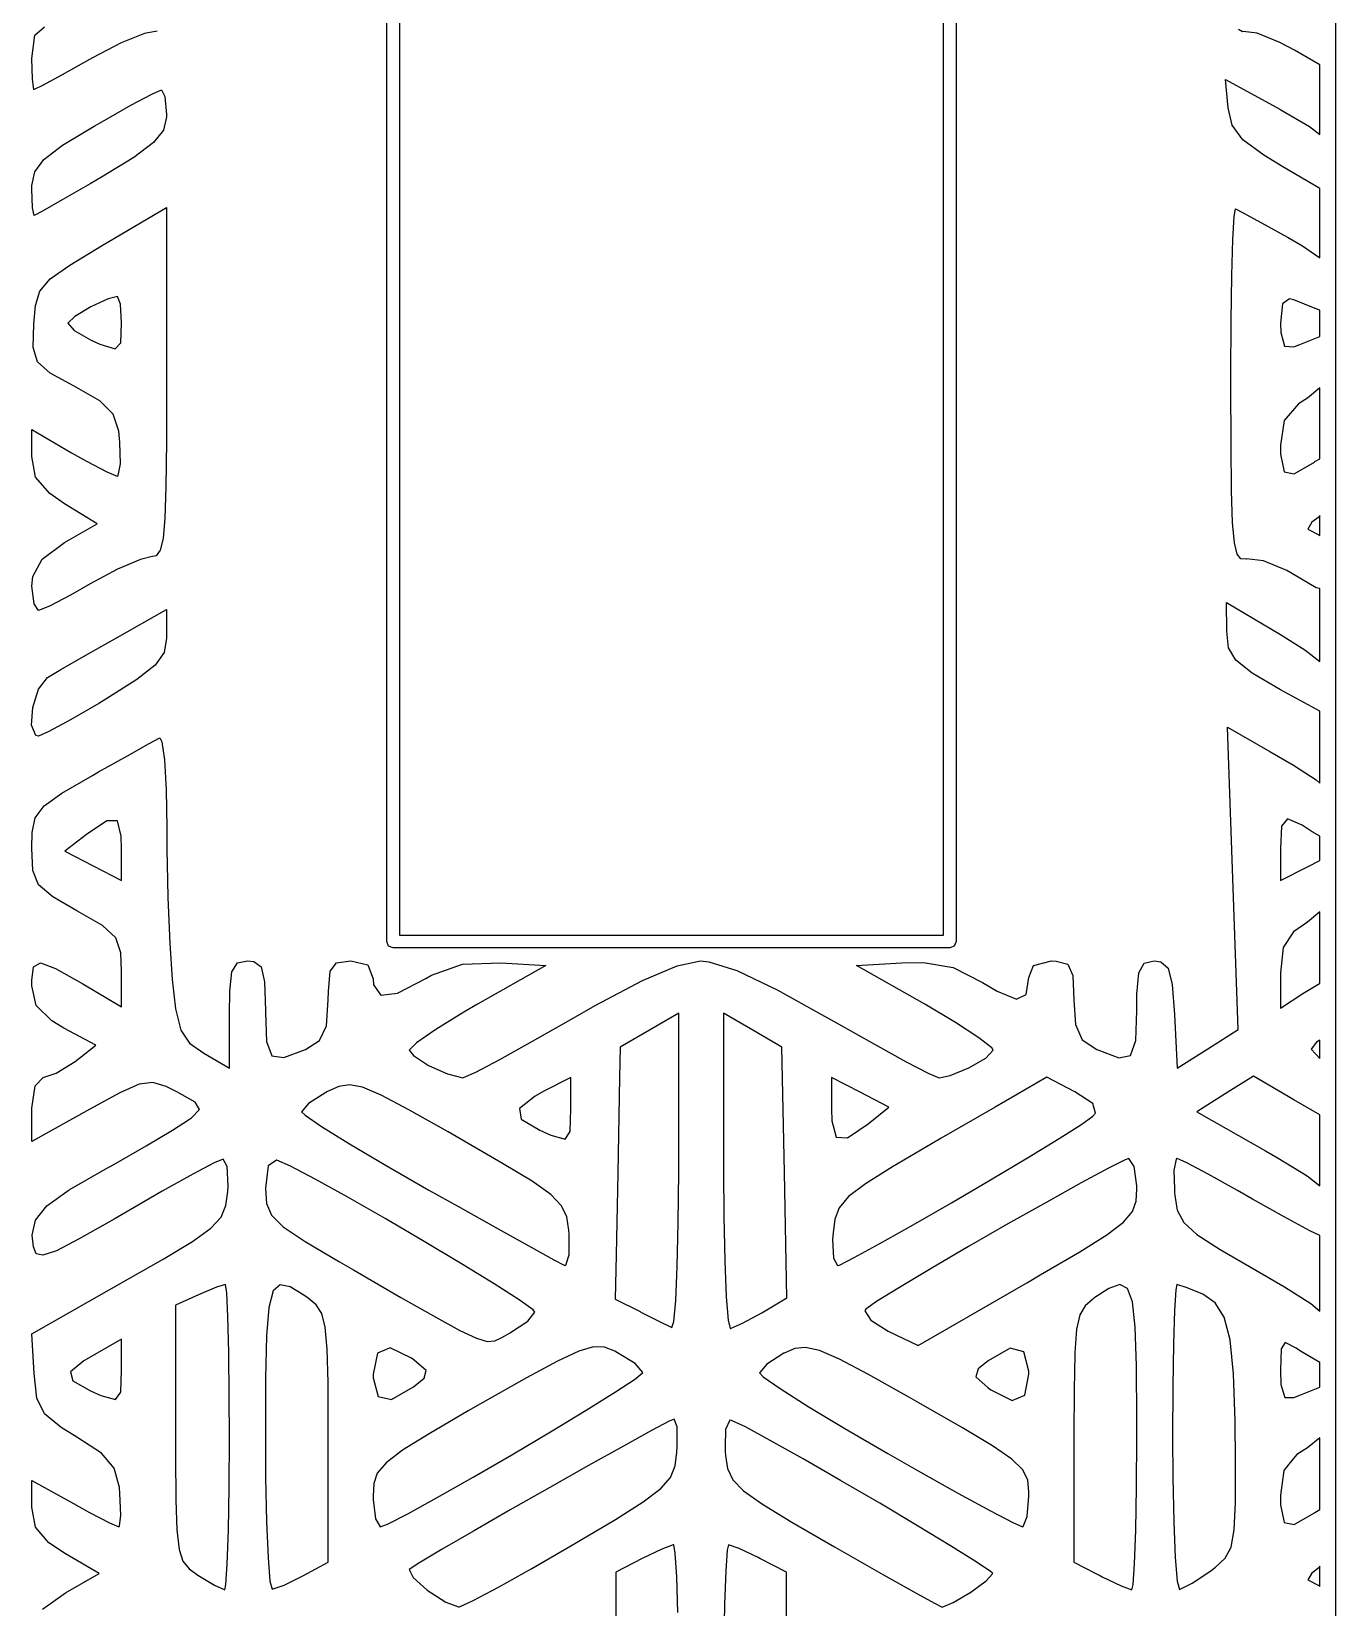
# Model space of a CAD drawing. Extents: x 19 to 403, y -177 to -75.
# Drawn here: x 209.96 to 222.37, y -153.54 to -138.53 of the extents above; entities that cross this region are included whole.
import ezdxf

# ---------------------------------------------------------------- set-up
doc = ezdxf.new("R2010")
doc.units = 0
doc.layers.add('BLACK', color=7, linetype='CONTINUOUS')

msp = doc.modelspace()

# ---------------------------------------------------------------- linework, layer by layer
at = {"layer": 'BLACK', "linetype": 'CONTINUOUS'}
for p, q in [((213.339, -147.2), (213.339, -111.519)), ((213.459, -111.579), (213.459, -147.139)), ((218.639, -147.139), (218.639, -111.579)), ((218.759, -111.519), (218.759, -147.2)), ((222.371, -136.276), (222.371, -166.283)), ((209.988, -138.569), (210.079, -138.49)), ((209.96, -138.789), (209.988, -138.569)), ((210.811, -138.641), (210.538, -138.783)), ((211.031, -138.551), (210.811, -138.641)), ((211.153, -138.531), (211.031, -138.551)), ((221.487, -138.535), (221.448, -138.515)), ((221.491, -138.534), (221.487, -138.535)), ((221.625, -138.549), (221.491, -138.534)), ((221.842, -138.637), (221.625, -138.549)), ((221.982, -138.712), (221.842, -138.637)), ((209.966, -138.987), (209.96, -138.789)), ((210.508, -138.8), (210.249, -138.945)), ((210.538, -138.783), (210.508, -138.8)), ((222.221, -138.852), (221.982, -138.712)), ((210.249, -138.945), (210.061, -139.048)), ((222.221, -139.515), (222.221, -138.852)), ((209.979, -139.085), (209.966, -138.987)), ((209.982, -139.087), (209.979, -139.085)), ((210.061, -139.048), (209.982, -139.087)), ((211.102, -139.129), (211.194, -139.089)), ((211.194, -139.089), (211.227, -139.153)), ((221.35, -139.261), (221.323, -138.99)), ((221.323, -138.99), (221.841, -139.274)), ((210.632, -139.389), (210.902, -139.236)), ((210.902, -139.236), (211.102, -139.129)), ((211.227, -139.153), (211.242, -139.324)), ((210.552, -139.434), (210.632, -139.389)), ((211.241, -139.346), (211.213, -139.472)), ((211.242, -139.324), (211.241, -139.346)), ((221.389, -139.426), (221.35, -139.261)), ((221.841, -139.274), (221.85, -139.279)), ((221.85, -139.279), (222.123, -139.438)), ((210.252, -139.617), (210.552, -139.434)), ((211.213, -139.472), (211.119, -139.591)), ((221.49, -139.564), (221.389, -139.426)), ((222.123, -139.438), (222.221, -139.515)), ((210.074, -139.752), (210.252, -139.617)), ((211.119, -139.591), (210.932, -139.732)), ((221.69, -139.712), (221.49, -139.564)), ((209.987, -139.869), (210.074, -139.752)), ((210.932, -139.732), (210.622, -139.921)), ((221.869, -139.822), (221.69, -139.712)), ((222.221, -140.028), (221.869, -139.822)), ((209.96, -140.033), (209.961, -140)), ((209.961, -140), (209.987, -139.869)), ((210.516, -139.983), (210.25, -140.136)), ((210.622, -139.921), (210.516, -139.983)), ((209.966, -140.211), (209.96, -140.033)), ((210.25, -140.136), (210.06, -140.244)), ((222.221, -140.69), (222.221, -140.028)), ((209.982, -140.284), (209.966, -140.211)), ((210.06, -140.244), (209.982, -140.284)), ((210.623, -140.575), (211.243, -140.209)), ((211.243, -140.209), (211.243, -141.872)), ((221.393, -140.515), (221.405, -140.295)), ((221.405, -140.295), (221.419, -140.221)), ((221.419, -140.221), (221.486, -140.257)), ((221.486, -140.257), (221.667, -140.356)), ((221.667, -140.356), (221.913, -140.492)), ((210.321, -140.757), (210.623, -140.575)), ((221.383, -140.856), (221.393, -140.515)), ((221.913, -140.492), (222.056, -140.574)), ((222.056, -140.574), (222.221, -140.69)), ((210.136, -140.888), (210.321, -140.757)), ((210.037, -141.005), (210.136, -140.888)), ((221.377, -141.292), (221.383, -140.856)), ((209.995, -141.143), (210.037, -141.005)), ((210.777, -141.056), (210.687, -141.079)), ((210.804, -141.13), (210.777, -141.056)), ((209.979, -141.319), (209.995, -141.143)), ((210.522, -141.154), (210.369, -141.246)), ((210.687, -141.079), (210.522, -141.154)), ((210.815, -141.309), (210.804, -141.13)), ((221.867, -141.126), (221.848, -141.312)), ((221.934, -141.078), (221.867, -141.126)), ((221.976, -141.089), (221.934, -141.078)), ((222.177, -141.171), (221.976, -141.089)), ((222.221, -141.188), (222.177, -141.171)), ((222.221, -141.436), (222.221, -141.188)), ((209.972, -141.541), (209.979, -141.319)), ((210.369, -141.246), (210.302, -141.312)), ((210.302, -141.312), (210.362, -141.379)), ((210.808, -141.499), (210.815, -141.312)), ((210.815, -141.312), (210.815, -141.309)), ((221.375, -141.798), (221.377, -141.292)), ((221.848, -141.312), (221.85, -141.4)), ((210.362, -141.379), (210.52, -141.469)), ((210.52, -141.469), (210.607, -141.509)), ((210.607, -141.509), (210.754, -141.556)), ((210.754, -141.556), (210.808, -141.499)), ((221.85, -141.4), (221.885, -141.531)), ((222.031, -141.513), (222.221, -141.436)), ((210.013, -141.678), (209.972, -141.541)), ((221.885, -141.531), (221.976, -141.535)), ((221.976, -141.535), (222.031, -141.513)), ((210.136, -141.786), (210.013, -141.678)), ((210.364, -141.911), (210.136, -141.786)), ((221.375, -141.896), (221.375, -141.798)), ((210.606, -142.051), (210.364, -141.911)), ((211.243, -141.872), (211.242, -142.438)), ((221.377, -142.476), (221.375, -141.896)), ((222.221, -141.927), (222.104, -142.026)), ((222.221, -142.602), (222.221, -141.927)), ((210.734, -142.176), (210.606, -142.051)), ((222.02, -142.08), (221.883, -142.237)), ((222.104, -142.026), (222.02, -142.08)), ((210.787, -142.339), (210.734, -142.176)), ((221.883, -142.237), (221.848, -142.472)), ((209.96, -142.58), (209.96, -142.322)), ((209.96, -142.322), (210.339, -142.544)), ((210.799, -142.445), (210.787, -142.339)), ((210.339, -142.544), (210.479, -142.624)), ((210.804, -142.651), (210.799, -142.445)), ((211.242, -142.438), (211.237, -142.865)), ((221.382, -142.906), (221.377, -142.476)), ((221.848, -142.472), (221.849, -142.557)), ((221.849, -142.557), (221.882, -142.725)), ((209.996, -142.777), (209.96, -142.58)), ((210.479, -142.624), (210.673, -142.726)), ((210.781, -142.761), (210.804, -142.651)), ((221.979, -142.745), (222.171, -142.633)), ((222.171, -142.633), (222.176, -142.629)), ((222.176, -142.629), (222.221, -142.602)), ((210.13, -142.933), (209.996, -142.777)), ((210.673, -142.726), (210.772, -142.766)), ((210.772, -142.766), (210.781, -142.761)), ((221.882, -142.725), (221.979, -142.745)), ((210.271, -143.03), (210.13, -142.933)), ((211.237, -142.865), (211.227, -143.166)), ((221.392, -143.208), (221.382, -142.906)), ((210.583, -143.222), (210.271, -143.03)), ((222.211, -143.157), (222.146, -143.206)), ((222.221, -143.142), (222.211, -143.157)), ((222.221, -143.333), (222.221, -143.142)), ((210.272, -143.4), (210.583, -143.222)), ((211.227, -143.166), (211.21, -143.361)), ((221.409, -143.403), (221.392, -143.208)), ((222.146, -143.206), (222.108, -143.271)), ((222.108, -143.271), (222.211, -143.325)), ((210.057, -143.557), (210.272, -143.4)), ((211.21, -143.361), (211.183, -143.473)), ((221.434, -143.511), (221.409, -143.403)), ((222.211, -143.325), (222.221, -143.333)), ((209.969, -143.723), (210.057, -143.557)), ((210.994, -143.56), (210.775, -143.653)), ((211.093, -143.537), (210.994, -143.56)), ((211.145, -143.525), (211.093, -143.537)), ((211.183, -143.473), (211.145, -143.525)), ((221.471, -143.556), (221.434, -143.511)), ((221.52, -143.557), (221.471, -143.556)), ((221.524, -143.556), (221.52, -143.557)), ((221.687, -143.574), (221.524, -143.556)), ((221.907, -143.666), (221.687, -143.574)), ((209.961, -143.814), (209.969, -143.723)), ((210.775, -143.653), (210.516, -143.792)), ((221.961, -143.698), (221.907, -143.666)), ((222.188, -143.83), (221.961, -143.698)), ((209.981, -143.984), (209.961, -143.814)), ((210.327, -143.901), (210.127, -144.006)), ((210.516, -143.792), (210.327, -143.901)), ((222.221, -143.838), (222.188, -143.83)), ((222.221, -144.531), (222.221, -143.838)), ((210.024, -144.047), (209.981, -143.984)), ((210.127, -144.006), (210.024, -144.047)), ((210.751, -144.315), (211.243, -144.036)), ((211.243, -144.036), (211.243, -144.289)), ((221.336, -144.245), (221.335, -143.971)), ((221.335, -143.971), (221.848, -144.276)), ((210.473, -144.473), (210.751, -144.315)), ((211.243, -144.31), (211.219, -144.446)), ((211.243, -144.289), (211.243, -144.31)), ((221.352, -144.401), (221.336, -144.245)), ((221.848, -144.276), (222.079, -144.42)), ((210.237, -144.609), (210.473, -144.473)), ((211.219, -144.446), (211.135, -144.567)), ((221.421, -144.521), (221.352, -144.401)), ((222.079, -144.42), (222.221, -144.531)), ((210.11, -144.684), (210.237, -144.609)), ((211.135, -144.567), (210.961, -144.704)), ((221.577, -144.643), (221.421, -144.521)), ((221.849, -144.801), (221.577, -144.643)), ((209.968, -144.971), (210.022, -144.797)), ((210.022, -144.797), (210.11, -144.684)), ((210.961, -144.704), (210.666, -144.891)), ((222.221, -145.005), (221.849, -144.801)), ((210.598, -144.931), (210.328, -145.089)), ((210.666, -144.891), (210.598, -144.931)), ((209.957, -145.14), (209.968, -144.971)), ((210.328, -145.089), (210.123, -145.2)), ((222.221, -145.691), (222.221, -145.005)), ((209.999, -145.237), (209.957, -145.14)), ((210.024, -145.243), (209.999, -145.237)), ((210.123, -145.2), (210.024, -145.243)), ((211.078, -145.314), (211.179, -145.26)), ((211.179, -145.26), (211.199, -145.297)), ((221.394, -146.597), (221.342, -145.158)), ((221.342, -145.158), (221.745, -145.388)), ((210.871, -145.429), (211.078, -145.314)), ((211.199, -145.297), (211.222, -145.47)), ((221.745, -145.388), (221.972, -145.52)), ((210.596, -145.584), (210.871, -145.429)), ((211.222, -145.47), (211.238, -145.754)), ((221.972, -145.52), (222.187, -145.659)), ((210.247, -145.786), (210.537, -145.617)), ((210.537, -145.617), (210.596, -145.584)), ((222.187, -145.659), (222.221, -145.691)), ((210.076, -145.908), (210.247, -145.786)), ((211.238, -145.754), (211.244, -146.116)), ((209.991, -146.02), (210.076, -145.908)), ((209.96, -146.309), (209.963, -146.16)), ((209.963, -146.16), (209.991, -146.02)), ((210.674, -146.048), (210.48, -146.179)), ((210.776, -146.049), (210.674, -146.048)), ((210.812, -146.194), (210.776, -146.049)), ((211.244, -146.116), (211.245, -146.318)), ((221.858, -146.099), (221.848, -146.317)), ((221.914, -146.031), (221.858, -146.099)), ((222.053, -146.092), (221.914, -146.031)), ((222.15, -146.154), (222.053, -146.092)), ((222.221, -146.195), (222.15, -146.154)), ((209.97, -146.521), (209.96, -146.309)), ((210.48, -146.179), (210.273, -146.338)), ((210.815, -146.317), (210.812, -146.194)), ((222.221, -146.426), (222.221, -146.195)), ((210.273, -146.338), (210.544, -146.479)), ((210.815, -146.619), (210.815, -146.317)), ((211.245, -146.318), (211.252, -146.619)), ((221.848, -146.317), (221.848, -146.619)), ((222.104, -146.486), (222.221, -146.426)), ((210.024, -146.659), (209.97, -146.521)), ((210.544, -146.479), (210.815, -146.619)), ((221.446, -148.035), (221.394, -146.597)), ((221.848, -146.619), (222.104, -146.486)), ((210.159, -146.774), (210.024, -146.659)), ((211.252, -146.619), (211.255, -146.781)), ((210.388, -146.906), (210.159, -146.774)), ((210.632, -147.047), (210.388, -146.906)), ((211.255, -146.781), (211.274, -147.219)), ((210.759, -147.164), (210.632, -147.047)), ((222.104, -147.013), (221.971, -147.105)), ((222.221, -146.915), (222.104, -147.013)), ((222.221, -147.596), (222.221, -146.915)), ((210.808, -147.305), (210.759, -147.164)), ((213.356, -147.242), (213.339, -147.2)), ((213.459, -147.139), (218.639, -147.139)), ((218.759, -147.2), (218.741, -147.242)), ((221.971, -147.105), (221.872, -147.257)), ((210.815, -147.479), (210.808, -147.305)), ((211.274, -147.219), (211.297, -147.56)), ((213.399, -147.26), (213.356, -147.242)), ((218.699, -147.26), (213.399, -147.26)), ((218.741, -147.242), (218.699, -147.26)), ((221.872, -147.257), (221.848, -147.498)), ((209.961, -147.57), (209.977, -147.439)), ((209.977, -147.439), (210.041, -147.401)), ((210.041, -147.401), (210.186, -147.456)), ((210.186, -147.456), (210.444, -147.602)), ((210.815, -147.819), (210.815, -147.479)), ((211.845, -147.672), (211.865, -147.486)), ((211.865, -147.486), (211.917, -147.403)), ((211.917, -147.403), (212.013, -147.384)), ((212.013, -147.384), (212.073, -147.389)), ((212.073, -147.389), (212.144, -147.441)), ((212.144, -147.441), (212.176, -147.583)), ((212.783, -147.675), (212.8, -147.482)), ((212.8, -147.482), (212.862, -147.401)), ((212.862, -147.401), (212.996, -147.384)), ((212.996, -147.384), (213.16, -147.421)), ((213.16, -147.421), (213.21, -147.555)), ((213.765, -147.519), (214.059, -147.415)), ((214.059, -147.415), (214.425, -147.401)), ((214.853, -147.427), (214.203, -147.796)), ((214.425, -147.401), (214.853, -147.427)), ((215.773, -147.569), (216.104, -147.43)), ((216.104, -147.43), (216.325, -147.384)), ((216.325, -147.384), (216.404, -147.392)), ((216.404, -147.392), (216.672, -147.476)), ((216.672, -147.476), (217.056, -147.658)), ((217.81, -147.427), (218.242, -147.401)), ((218.46, -147.796), (217.81, -147.427)), ((218.242, -147.401), (218.45, -147.397)), ((218.45, -147.397), (218.732, -147.447)), ((218.732, -147.447), (219.011, -147.589)), ((219.453, -147.541), (219.496, -147.427)), ((219.496, -147.427), (219.667, -147.384)), ((219.667, -147.384), (219.713, -147.385)), ((219.713, -147.385), (219.824, -147.415)), ((219.824, -147.415), (219.871, -147.523)), ((220.481, -147.699), (220.499, -147.497)), ((220.499, -147.497), (220.55, -147.406)), ((220.55, -147.406), (220.646, -147.384)), ((220.646, -147.384), (220.709, -147.392)), ((220.709, -147.392), (220.779, -147.452)), ((220.779, -147.452), (220.817, -147.607)), ((221.848, -147.498), (221.848, -147.832)), ((209.96, -147.621), (209.961, -147.57)), ((210.001, -147.808), (209.96, -147.621)), ((210.444, -147.602), (210.815, -147.819)), ((211.297, -147.56), (211.329, -147.841)), ((212.176, -147.583), (212.184, -147.855)), ((213.21, -147.555), (213.214, -147.611)), ((213.214, -147.611), (213.281, -147.711)), ((213.442, -147.691), (213.711, -147.551)), ((213.711, -147.551), (213.765, -147.519)), ((215.322, -147.808), (215.773, -147.569)), ((217.056, -147.658), (217.565, -147.94)), ((219.011, -147.589), (219.15, -147.672)), ((219.427, -147.703), (219.453, -147.541)), ((219.871, -147.523), (219.881, -147.755)), ((220.817, -147.607), (220.839, -147.894)), ((222.059, -147.693), (222.218, -147.597)), ((222.218, -147.597), (222.221, -147.596)), ((210.149, -147.954), (210.001, -147.808)), ((211.842, -147.893), (211.845, -147.672)), ((212.766, -148.003), (212.782, -147.755)), ((212.782, -147.755), (212.783, -147.675)), ((213.281, -147.711), (213.442, -147.691)), ((214.203, -147.796), (214.074, -147.871)), ((215.091, -147.94), (215.322, -147.808)), ((218.752, -147.969), (218.46, -147.796)), ((219.15, -147.672), (219.334, -147.746)), ((219.334, -147.746), (219.427, -147.703)), ((219.881, -147.755), (219.895, -147.99)), ((220.479, -147.855), (220.481, -147.699)), ((221.848, -147.832), (222.059, -147.693)), ((210.265, -148.023), (210.149, -147.954)), ((211.329, -147.841), (211.378, -148.042)), ((211.842, -148.403), (211.842, -147.893)), ((212.184, -147.855), (212.184, -147.87)), ((212.184, -147.87), (212.195, -148.151)), ((214.074, -147.871), (213.807, -148.035)), ((214.728, -148.149), (215.091, -147.94)), ((216.118, -147.882), (215.84, -148.044)), ((216.118, -149.393), (216.118, -147.882)), ((216.823, -148.044), (216.545, -147.882)), ((216.545, -147.882), (216.545, -149.386)), ((217.565, -147.94), (217.622, -147.973)), ((220.469, -148.142), (220.479, -147.855)), ((220.839, -147.894), (220.864, -148.404)), ((210.57, -148.187), (210.265, -148.023)), ((211.378, -148.042), (211.46, -148.166)), ((212.699, -148.141), (212.766, -148.003)), ((213.807, -148.035), (213.621, -148.163)), ((215.84, -148.044), (215.562, -148.206)), ((217.101, -148.206), (216.823, -148.044)), ((217.622, -147.973), (217.981, -148.177)), ((218.976, -148.115), (218.752, -147.969)), ((219.895, -147.99), (219.958, -148.134)), ((221.155, -148.22), (221.446, -148.035)), ((210.372, -148.34), (210.57, -148.187)), ((211.46, -148.166), (211.596, -148.261)), ((211.596, -148.261), (211.842, -148.403)), ((212.195, -148.151), (212.245, -148.287)), ((212.36, -148.304), (212.565, -148.226)), ((212.565, -148.226), (212.699, -148.141)), ((213.621, -148.163), (213.552, -148.232)), ((213.552, -148.232), (213.592, -148.285)), ((214.417, -148.322), (214.728, -148.149)), ((215.562, -148.206), (215.556, -148.492)), ((217.124, -149.399), (217.101, -148.206)), ((217.981, -148.177), (218.283, -148.344)), ((219.098, -148.211), (218.976, -148.115)), ((219.042, -148.308), (219.111, -148.232)), ((219.111, -148.232), (219.098, -148.211)), ((219.958, -148.134), (220.099, -148.226)), ((220.099, -148.226), (220.109, -148.231)), ((220.109, -148.231), (220.309, -148.305)), ((220.421, -148.284), (220.469, -148.142)), ((220.864, -148.404), (221.155, -148.22)), ((222.189, -148.157), (222.138, -148.225)), ((222.138, -148.225), (222.221, -148.314)), ((222.221, -148.138), (222.189, -148.157)), ((222.221, -148.314), (222.221, -148.138)), ((210.193, -148.452), (210.372, -148.34)), ((212.245, -148.287), (212.36, -148.304)), ((213.592, -148.285), (213.736, -148.378)), ((213.736, -148.378), (213.917, -148.46)), ((214.187, -148.443), (214.417, -148.322)), ((218.283, -148.344), (218.499, -148.455)), ((218.702, -148.475), (218.882, -148.401)), ((218.882, -148.401), (219.042, -148.308)), ((220.309, -148.305), (220.421, -148.284)), ((209.991, -148.574), (210.067, -148.494)), ((210.067, -148.494), (210.193, -148.452)), ((210.981, -148.557), (210.797, -148.639)), ((211.112, -148.54), (210.981, -148.557)), ((211.238, -148.58), (211.112, -148.54)), ((212.983, -148.562), (212.882, -148.579)), ((213.108, -148.586), (212.983, -148.562)), ((213.917, -148.46), (214.064, -148.496)), ((214.064, -148.496), (214.07, -148.495)), ((214.07, -148.495), (214.187, -148.443)), ((215.091, -148.492), (214.835, -148.624)), ((215.091, -148.793), (215.091, -148.492)), ((215.556, -148.492), (215.538, -149.405)), ((217.572, -148.492), (217.572, -148.793)), ((217.845, -148.633), (217.572, -148.492)), ((218.499, -148.455), (218.598, -148.496)), ((218.598, -148.496), (218.702, -148.475)), ((219.622, -148.49), (219.131, -148.775)), ((219.889, -148.629), (219.622, -148.49)), ((221.591, -148.48), (221.322, -148.65)), ((221.976, -148.705), (221.591, -148.48)), ((209.96, -148.784), (209.991, -148.574)), ((210.797, -148.639), (210.511, -148.795)), ((211.34, -148.63), (211.238, -148.58)), ((211.516, -148.729), (211.34, -148.63)), ((212.759, -148.637), (212.594, -148.741)), ((212.776, -148.628), (212.759, -148.637)), ((212.882, -148.579), (212.776, -148.628)), ((213.287, -148.662), (213.108, -148.586)), ((213.549, -148.8), (213.287, -148.662)), ((214.751, -148.67), (214.604, -148.788)), ((214.835, -148.624), (214.751, -148.67)), ((218.119, -148.775), (217.845, -148.633)), ((220.061, -148.741), (219.889, -148.629)), ((221.322, -148.65), (221.052, -148.82)), ((222.221, -148.849), (221.976, -148.705)), ((209.96, -148.8), (209.96, -148.784)), ((210.511, -148.795), (209.96, -149.103)), ((209.96, -149.103), (209.96, -148.8)), ((211.48, -148.876), (211.557, -148.797)), ((211.557, -148.797), (211.516, -148.729)), ((212.594, -148.741), (212.528, -148.819)), ((212.528, -148.819), (212.561, -148.852)), ((212.561, -148.852), (212.719, -148.96)), ((213.922, -149.012), (213.549, -148.8)), ((214.604, -148.788), (214.62, -148.889)), ((215.085, -149.007), (215.091, -148.793)), ((217.572, -148.793), (217.575, -148.905)), ((217.921, -148.935), (218.119, -148.775)), ((219.131, -148.775), (218.618, -149.072)), ((219.957, -148.938), (220.061, -148.863)), ((220.085, -148.832), (220.061, -148.741)), ((220.061, -148.863), (220.085, -148.832)), ((221.052, -148.82), (221.072, -148.832)), ((221.072, -148.832), (221.706, -149.193)), ((222.221, -149.526), (222.221, -148.849)), ((211.047, -149.145), (211.3, -148.994)), ((211.3, -148.994), (211.452, -148.896)), ((211.452, -148.896), (211.48, -148.876)), ((212.719, -148.96), (212.985, -149.125)), ((214.037, -149.078), (213.922, -149.012)), ((214.62, -148.889), (214.796, -148.995)), ((214.796, -148.995), (214.9, -149.042)), ((215.036, -149.08), (215.085, -149.007)), ((217.575, -148.905), (217.617, -149.061)), ((217.725, -149.068), (217.921, -148.935)), ((219.739, -149.075), (219.957, -148.938)), ((210.74, -149.321), (211.047, -149.145)), ((212.985, -149.125), (213.334, -149.332)), ((214.442, -149.312), (214.037, -149.078)), ((214.9, -149.042), (215.036, -149.08)), ((217.617, -149.061), (217.725, -149.068)), ((218.531, -149.122), (218.154, -149.343)), ((218.618, -149.072), (218.531, -149.122)), ((219.438, -149.258), (219.739, -149.075)), ((211.697, -149.307), (211.492, -149.415)), ((211.783, -149.27), (211.697, -149.307)), ((211.821, -149.342), (211.783, -149.27)), ((212.29, -149.281), (212.211, -149.335)), ((212.291, -149.281), (212.29, -149.281)), ((212.421, -149.338), (212.291, -149.281)), ((214.722, -149.482), (214.442, -149.312)), ((219.086, -149.468), (219.438, -149.258)), ((220.37, -149.277), (220.211, -149.356)), ((220.403, -149.266), (220.37, -149.277)), ((220.454, -149.341), (220.403, -149.266)), ((220.854, -149.271), (220.833, -149.379)), ((220.863, -149.266), (220.854, -149.271)), ((220.955, -149.306), (220.863, -149.266)), ((221.159, -149.413), (220.955, -149.306)), ((221.706, -149.193), (221.824, -149.261)), ((221.824, -149.261), (222.101, -149.431)), ((210.316, -149.564), (210.659, -149.366)), ((210.659, -149.366), (210.74, -149.321)), ((211.492, -149.415), (211.201, -149.576)), ((211.829, -149.525), (211.821, -149.342)), ((212.211, -149.335), (212.184, -149.547)), ((212.657, -149.461), (212.421, -149.338)), ((212.968, -149.633), (212.657, -149.461)), ((213.334, -149.332), (213.741, -149.565)), ((215.538, -149.405), (215.523, -150.183)), ((216.114, -149.878), (216.118, -149.393)), ((216.545, -149.386), (216.548, -149.814)), ((217.147, -150.591), (217.124, -149.399)), ((218.154, -149.343), (217.896, -149.505)), ((220.211, -149.356), (219.951, -149.496)), ((220.479, -149.524), (220.454, -149.341)), ((220.833, -149.379), (220.837, -149.554)), ((221.438, -149.568), (221.159, -149.413)), ((222.101, -149.431), (222.221, -149.526)), ((210.103, -149.717), (210.316, -149.564)), ((211.201, -149.576), (210.858, -149.775)), ((211.807, -149.713), (211.825, -149.579)), ((211.825, -149.579), (211.829, -149.525)), ((212.184, -149.547), (212.184, -149.552)), ((212.184, -149.552), (212.193, -149.693)), ((213.741, -149.565), (214.016, -149.72)), ((214.901, -149.609), (214.722, -149.482)), ((215.004, -149.715), (214.901, -149.609)), ((217.896, -149.505), (217.735, -149.628)), ((218.714, -149.687), (219.086, -149.468)), ((219.951, -149.496), (219.622, -149.679)), ((220.473, -149.672), (220.479, -149.554)), ((220.479, -149.554), (220.479, -149.524)), ((220.837, -149.554), (220.838, -149.584)), ((220.838, -149.584), (220.841, -149.616)), ((221.582, -149.651), (221.438, -149.568)), ((209.994, -149.852), (210.103, -149.717)), ((211.762, -149.823), (211.807, -149.713)), ((212.193, -149.693), (212.241, -149.805)), ((213.324, -149.836), (212.968, -149.633)), ((214.016, -149.72), (214.399, -149.935)), ((215.053, -149.82), (215.004, -149.715)), ((217.645, -149.733), (217.605, -149.841)), ((217.735, -149.628), (217.645, -149.733)), ((218.352, -149.895), (218.714, -149.687)), ((219.622, -149.679), (219.253, -149.888)), ((220.438, -149.771), (220.473, -149.672)), ((220.841, -149.616), (220.865, -149.758)), ((220.865, -149.758), (220.926, -149.873)), ((221.884, -149.821), (221.582, -149.651)), ((209.964, -149.995), (209.994, -149.852)), ((210.744, -149.841), (210.412, -150.031)), ((210.858, -149.775), (210.744, -149.841)), ((211.664, -149.929), (211.762, -149.823)), ((212.241, -149.805), (212.354, -149.917)), ((213.695, -150.054), (213.324, -149.836)), ((215.072, -149.946), (215.053, -149.82)), ((216.105, -150.294), (216.114, -149.878)), ((216.548, -149.814), (216.557, -150.243)), ((217.605, -149.841), (217.588, -149.972)), ((218.034, -150.075), (218.352, -149.895)), ((219.253, -149.888), (218.876, -150.104)), ((220.193, -149.992), (220.352, -149.872)), ((220.352, -149.872), (220.438, -149.771)), ((220.926, -149.873), (221.052, -149.988)), ((222.128, -149.953), (221.884, -149.821)), ((209.975, -150.107), (209.964, -149.995)), ((210.412, -150.031), (210.194, -150.143)), ((211.21, -150.223), (211.489, -150.056)), ((211.489, -150.056), (211.664, -149.929)), ((212.354, -149.917), (212.561, -150.055)), ((212.561, -150.055), (212.889, -150.249)), ((214.051, -150.267), (213.695, -150.054)), ((214.399, -149.935), (214.713, -150.109)), ((215.076, -149.984), (215.072, -149.946)), ((215.076, -150.183), (215.076, -149.984)), ((217.588, -149.972), (217.584, -150.032)), ((217.584, -150.032), (217.592, -150.215)), ((219.936, -150.153), (220.193, -149.992)), ((221.052, -149.988), (221.272, -150.131)), ((222.221, -149.999), (222.128, -149.953)), ((222.221, -150.718), (222.221, -149.999)), ((210, -150.171), (209.975, -150.107)), ((210.065, -150.186), (210, -150.171)), ((210.194, -150.143), (210.065, -150.186)), ((214.713, -150.109), (214.931, -150.229)), ((215.043, -150.279), (215.076, -150.183)), ((215.523, -150.183), (215.515, -150.605)), ((217.592, -150.215), (217.631, -150.284)), ((217.648, -150.279), (217.788, -150.209)), ((217.788, -150.209), (218.034, -150.075)), ((218.876, -150.104), (218.522, -150.312)), ((219.559, -150.374), (219.936, -150.153)), ((221.272, -150.131), (221.613, -150.328)), ((210.88, -150.412), (211.21, -150.223)), ((212.889, -150.249), (213.023, -150.326)), ((213.023, -150.326), (213.474, -150.588)), ((214.363, -150.458), (214.051, -150.267)), ((214.931, -150.229), (215.028, -150.28)), ((215.028, -150.28), (215.043, -150.279)), ((216.09, -150.616), (216.105, -150.294)), ((216.557, -150.243), (216.571, -150.582)), ((217.631, -150.284), (217.648, -150.279)), ((218.522, -150.312), (218.22, -150.492)), ((221.613, -150.328), (221.887, -150.487)), ((209.96, -150.933), (210.88, -150.412)), ((211.718, -150.49), (211.546, -150.562)), ((211.803, -150.463), (211.718, -150.49)), ((211.816, -150.544), (211.803, -150.463)), ((212.323, -150.468), (212.258, -150.526)), ((212.419, -150.488), (212.323, -150.468)), ((212.551, -150.567), (212.419, -150.488)), ((214.6, -150.611), (214.363, -150.458)), ((218.22, -150.492), (218.06, -150.591)), ((218.398, -151.045), (219.438, -150.444)), ((219.438, -150.444), (219.559, -150.374)), ((220.213, -150.504), (220.071, -150.596)), ((220.318, -150.466), (220.213, -150.504)), ((220.391, -150.502), (220.318, -150.466)), ((220.438, -150.631), (220.391, -150.502)), ((220.85, -150.514), (220.839, -150.711)), ((220.86, -150.463), (220.85, -150.514)), ((220.958, -150.495), (220.86, -150.463)), ((221.107, -150.558), (220.958, -150.495)), ((221.887, -150.487), (222.135, -150.645)), ((211.546, -150.562), (211.329, -150.662)), ((211.329, -150.662), (211.329, -151.878)), ((211.827, -150.768), (211.816, -150.544)), ((212.258, -150.526), (212.217, -150.682)), ((212.592, -150.596), (212.551, -150.567)), ((212.668, -150.658), (212.592, -150.596)), ((212.72, -150.74), (212.668, -150.658)), ((213.474, -150.588), (213.805, -150.777)), ((214.732, -150.706), (214.6, -150.611)), ((215.515, -150.605), (215.752, -150.723)), ((216.072, -150.818), (216.09, -150.616)), ((216.571, -150.582), (216.589, -150.804)), ((216.91, -150.733), (217.147, -150.591)), ((218.002, -150.627), (217.899, -150.7)), ((218.06, -150.591), (218.002, -150.627)), ((220.06, -150.604), (219.987, -150.667)), ((220.071, -150.596), (220.06, -150.604)), ((220.464, -150.87), (220.438, -150.631)), ((221.225, -150.639), (221.107, -150.558)), ((221.31, -150.776), (221.225, -150.639)), ((222.135, -150.645), (222.221, -150.718)), ((211.835, -151.108), (211.827, -150.768)), ((212.217, -150.682), (212.195, -150.954)), ((212.754, -150.87), (212.72, -150.74)), ((213.805, -150.777), (214.036, -150.903)), ((214.518, -150.922), (214.682, -150.814)), ((214.682, -150.814), (214.749, -150.727)), ((214.749, -150.727), (214.732, -150.706)), ((215.752, -150.723), (215.758, -150.727)), ((215.758, -150.727), (215.937, -150.816)), ((216.589, -150.804), (216.609, -150.883)), ((216.727, -150.834), (216.91, -150.733)), ((217.899, -150.7), (217.89, -150.716)), ((217.89, -150.716), (217.946, -150.805)), ((217.946, -150.805), (218.112, -150.909)), ((219.938, -150.753), (219.906, -150.891)), ((219.987, -150.667), (219.938, -150.753)), ((220.839, -150.711), (220.83, -151.028)), ((221.367, -150.992), (221.31, -150.776)), ((209.982, -151.313), (209.96, -150.933)), ((212.195, -150.954), (212.186, -151.359)), ((212.772, -151.079), (212.754, -150.87)), ((214.036, -150.903), (214.193, -150.976)), ((214.434, -150.97), (214.514, -150.925)), ((214.514, -150.925), (214.518, -150.922)), ((215.937, -150.816), (216.054, -150.874)), ((216.054, -150.874), (216.072, -150.818)), ((216.609, -150.883), (216.612, -150.883)), ((216.612, -150.883), (216.727, -150.834)), ((218.112, -150.909), (218.398, -151.045)), ((219.906, -150.891), (219.889, -151.112)), ((220.476, -151.238), (220.464, -150.87)), ((210.815, -150.984), (210.559, -151.13)), ((210.815, -151.279), (210.815, -150.984)), ((211.84, -151.535), (211.835, -151.108)), ((212.78, -151.397), (212.772, -151.079)), ((213.372, -151.068), (213.25, -151.118)), ((213.576, -151.167), (213.372, -151.068)), ((214.193, -150.976), (214.296, -151.006)), ((214.296, -151.006), (214.369, -151)), ((214.369, -151), (214.434, -150.97)), ((215.167, -151.098), (214.963, -151.193)), ((215.307, -151.058), (215.167, -151.098)), ((215.412, -151.062), (215.307, -151.058)), ((215.511, -151.1), (215.412, -151.062)), ((215.537, -151.114), (215.511, -151.1)), ((215.703, -151.218), (215.537, -151.114)), ((217.223, -151.074), (217.123, -151.117)), ((217.326, -151.063), (217.223, -151.074)), ((217.458, -151.093), (217.326, -151.063)), ((217.649, -151.176), (217.458, -151.093)), ((219.273, -151.072), (219.063, -151.19)), ((219.403, -151.105), (219.273, -151.072)), ((219.453, -151.289), (219.403, -151.105)), ((219.889, -151.112), (219.885, -151.318)), ((220.83, -151.028), (220.824, -151.44)), ((221.4, -151.314), (221.367, -150.992)), ((221.854, -151.078), (221.848, -151.28)), ((221.893, -151.018), (221.854, -151.078)), ((221.997, -151.071), (221.893, -151.018)), ((222.038, -151.1), (221.997, -151.071)), ((222.221, -151.207), (222.038, -151.1)), ((210.455, -151.191), (210.327, -151.297)), ((210.559, -151.13), (210.455, -151.191)), ((213.25, -151.118), (213.21, -151.318)), ((213.6, -151.185), (213.576, -151.167)), ((213.714, -151.283), (213.6, -151.185)), ((214.963, -151.193), (214.798, -151.283)), ((215.776, -151.301), (215.703, -151.218)), ((216.956, -151.223), (216.891, -151.303)), ((217.12, -151.119), (216.956, -151.223)), ((217.123, -151.117), (217.12, -151.119)), ((217.926, -151.322), (217.649, -151.176)), ((219.063, -151.19), (218.969, -151.267)), ((220.479, -151.754), (220.476, -151.238)), ((222.221, -151.442), (222.221, -151.207)), ((210.007, -151.546), (209.982, -151.313)), ((210.327, -151.297), (210.35, -151.381)), ((210.35, -151.381), (210.52, -151.476)), ((210.808, -151.491), (210.815, -151.279)), ((212.186, -151.359), (212.184, -151.917)), ((212.782, -151.852), (212.78, -151.397)), ((213.21, -151.318), (213.211, -151.353)), ((213.211, -151.353), (213.258, -151.531)), ((213.595, -151.439), (213.694, -151.358)), ((213.694, -151.358), (213.714, -151.283)), ((214.669, -151.353), (214.254, -151.589)), ((214.798, -151.283), (214.669, -151.353)), ((215.517, -151.488), (215.706, -151.362)), ((215.706, -151.362), (215.776, -151.303)), ((215.776, -151.303), (215.776, -151.301)), ((216.891, -151.303), (216.887, -151.306)), ((216.887, -151.306), (216.922, -151.343)), ((216.922, -151.343), (217.083, -151.455)), ((218.317, -151.542), (217.926, -151.322)), ((218.969, -151.267), (218.948, -151.344)), ((218.948, -151.344), (219.063, -151.447)), ((219.413, -151.519), (219.453, -151.318)), ((219.453, -151.318), (219.453, -151.289)), ((219.885, -151.318), (219.882, -151.445)), ((221.416, -151.766), (221.4, -151.314)), ((221.848, -151.28), (221.852, -151.417)), ((210.08, -151.697), (210.007, -151.546)), ((210.52, -151.476), (210.618, -151.52)), ((210.618, -151.52), (210.758, -151.561)), ((210.758, -151.561), (210.808, -151.491)), ((211.842, -151.917), (211.84, -151.535)), ((213.258, -151.531), (213.385, -151.559)), ((213.385, -151.559), (213.595, -151.439)), ((215.238, -151.662), (215.517, -151.488)), ((217.083, -151.455), (217.35, -151.625)), ((218.405, -151.592), (218.317, -151.542)), ((219.063, -151.447), (219.09, -151.467)), ((219.09, -151.467), (219.292, -151.568)), ((219.292, -151.568), (219.413, -151.519)), ((219.882, -151.445), (219.881, -151.92)), ((220.824, -151.44), (220.821, -151.917)), ((221.852, -151.417), (221.889, -151.539)), ((221.889, -151.539), (221.976, -151.541)), ((221.976, -151.541), (222.031, -151.519)), ((222.031, -151.519), (222.221, -151.442)), ((210.24, -151.827), (210.08, -151.697)), ((214.114, -151.669), (213.743, -151.885)), ((214.254, -151.589), (214.114, -151.669)), ((214.899, -151.867), (215.238, -151.662)), ((217.35, -151.625), (217.7, -151.836)), ((218.819, -151.828), (218.405, -151.592)), ((210.388, -151.917), (210.24, -151.827)), ((212.782, -151.919), (212.782, -151.852)), ((215.859, -151.856), (215.593, -152.003)), ((216.029, -151.766), (215.859, -151.856)), ((216.074, -151.746), (216.029, -151.766)), ((216.103, -151.821), (216.074, -151.746)), ((216.105, -152.007), (216.103, -151.821)), ((216.563, -151.844), (216.561, -152.007)), ((216.606, -151.757), (216.563, -151.844)), ((216.62, -151.758), (216.606, -151.757)), ((216.753, -151.821), (216.62, -151.758)), ((216.99, -151.949), (216.753, -151.821)), ((217.7, -151.836), (218.108, -152.074)), ((219.107, -152), (218.819, -151.828)), ((220.479, -151.917), (220.479, -151.754)), ((221.419, -152.145), (221.416, -151.766)), ((210.623, -152.07), (210.388, -151.917)), ((211.329, -151.878), (211.329, -152.103)), ((211.839, -152.394), (211.842, -151.917)), ((212.184, -151.917), (212.186, -152.299)), ((212.782, -153.109), (212.782, -151.919)), ((213.743, -151.885), (213.49, -152.043)), ((214.529, -152.085), (214.899, -151.867)), ((215.593, -152.003), (215.26, -152.189)), ((216.102, -152.061), (216.105, -152.007)), ((216.561, -152.007), (216.561, -152.054)), ((217.303, -152.125), (216.99, -151.949)), ((219.291, -152.128), (219.107, -152)), ((219.881, -151.92), (219.881, -153.11)), ((220.477, -152.394), (220.479, -151.917)), ((220.821, -151.917), (220.824, -152.299)), ((222.221, -151.924), (222.104, -152.02)), ((222.221, -152.608), (222.221, -151.924)), ((210.744, -152.212), (210.623, -152.07)), ((211.329, -152.103), (211.331, -152.517)), ((213.333, -152.162), (213.249, -152.261)), ((213.49, -152.043), (213.333, -152.162)), ((214.16, -152.3), (214.529, -152.085)), ((216.084, -152.192), (216.102, -152.061)), ((216.561, -152.054), (216.564, -152.093)), ((216.564, -152.093), (216.584, -152.218)), ((217.66, -152.33), (217.303, -152.125)), ((218.108, -152.074), (218.397, -152.238)), ((219.394, -152.23), (219.291, -152.128)), ((221.418, -152.539), (221.419, -152.145)), ((221.953, -152.145), (221.879, -152.235)), ((222.004, -152.083), (221.953, -152.145)), ((222.104, -152.02), (222.004, -152.083)), ((210.793, -152.396), (210.744, -152.212)), ((212.186, -152.299), (212.195, -152.726)), ((213.249, -152.261), (213.216, -152.361)), ((213.819, -152.493), (214.16, -152.3)), ((215.26, -152.189), (214.891, -152.397)), ((215.948, -152.408), (216.041, -152.301)), ((216.041, -152.301), (216.084, -152.192)), ((216.584, -152.218), (216.634, -152.323)), ((218.397, -152.238), (218.776, -152.45)), ((219.441, -152.327), (219.394, -152.23)), ((220.824, -152.299), (220.832, -152.726)), ((221.879, -152.235), (221.848, -152.469)), ((209.96, -152.585), (209.96, -152.33)), ((209.96, -152.33), (210.356, -152.551)), ((210.799, -152.456), (210.793, -152.396)), ((210.807, -152.66), (210.799, -152.456)), ((211.832, -152.805), (211.839, -152.394)), ((213.216, -152.361), (213.21, -152.48)), ((214.891, -152.397), (214.515, -152.611)), ((215.781, -152.534), (215.948, -152.408)), ((216.634, -152.323), (216.736, -152.429)), ((216.736, -152.429), (216.916, -152.557)), ((218.033, -152.548), (217.66, -152.33)), ((218.776, -152.45), (219.086, -152.62)), ((219.453, -152.438), (219.441, -152.327)), ((219.453, -152.479), (219.453, -152.438)), ((220.47, -152.805), (220.477, -152.394)), ((209.994, -152.776), (209.96, -152.585)), ((210.356, -152.551), (210.51, -152.636)), ((211.331, -152.517), (211.341, -152.802)), ((213.21, -152.48), (213.21, -152.513)), ((213.21, -152.513), (213.232, -152.697)), ((213.538, -152.648), (213.819, -152.493)), ((214.515, -152.611), (214.164, -152.813)), ((215.516, -152.702), (215.781, -152.534)), ((216.916, -152.557), (217.196, -152.727)), ((218.392, -152.761), (218.033, -152.548)), ((219.437, -152.674), (219.453, -152.479)), ((221.406, -152.8), (221.418, -152.539)), ((221.848, -152.469), (221.849, -152.561)), ((221.849, -152.561), (221.882, -152.731)), ((222.176, -152.635), (222.221, -152.608)), ((210.51, -152.636), (210.699, -152.734)), ((210.699, -152.734), (210.789, -152.772)), ((210.795, -152.767), (210.807, -152.66)), ((212.195, -152.726), (212.209, -153.065)), ((213.232, -152.697), (213.275, -152.772)), ((213.275, -152.772), (213.345, -152.746)), ((213.345, -152.746), (213.538, -152.648)), ((215.129, -152.932), (215.516, -152.702)), ((217.196, -152.727), (217.601, -152.961)), ((218.707, -152.952), (218.392, -152.761)), ((219.086, -152.62), (219.299, -152.732)), ((219.299, -152.732), (219.391, -152.772)), ((219.398, -152.77), (219.437, -152.674)), ((220.832, -152.726), (220.846, -153.065)), ((221.882, -152.731), (221.979, -152.751)), ((221.979, -152.751), (222.171, -152.639)), ((222.171, -152.639), (222.176, -152.635)), ((210.123, -152.926), (209.994, -152.776)), ((210.789, -152.772), (210.795, -152.767)), ((211.341, -152.802), (211.362, -152.987)), ((211.821, -153.123), (211.832, -152.805)), ((214.164, -152.813), (213.866, -152.986)), ((219.391, -152.772), (219.398, -152.77)), ((220.459, -153.123), (220.47, -152.805)), ((221.377, -152.965), (221.406, -152.8)), ((210.28, -153.03), (210.123, -152.926)), ((210.6, -153.218), (210.28, -153.03)), ((211.362, -152.987), (211.399, -153.1)), ((212.209, -153.065), (212.227, -153.288)), ((213.866, -152.986), (213.66, -153.109)), ((214.721, -153.168), (215.091, -152.954)), ((215.091, -152.954), (215.129, -152.932)), ((215.957, -152.984), (215.771, -153.074)), ((216.067, -152.943), (215.957, -152.984)), ((216.071, -152.943), (216.067, -152.943)), ((216.086, -153.024), (216.071, -152.943)), ((216.099, -153.248), (216.086, -153.024)), ((216.58, -152.994), (216.566, -153.191)), ((216.592, -152.943), (216.58, -152.994)), ((216.693, -152.979), (216.592, -152.943)), ((216.875, -153.065), (216.693, -152.979)), ((216.892, -153.074), (216.875, -153.065)), ((217.601, -152.961), (217.713, -153.025)), ((217.713, -153.025), (218.068, -153.228)), ((218.949, -153.104), (218.707, -152.952)), ((220.846, -153.065), (220.865, -153.288)), ((221.321, -153.071), (221.377, -152.965)), ((211.399, -153.1), (211.457, -153.173)), ((211.457, -153.173), (211.539, -153.233)), ((211.808, -153.32), (211.821, -153.123)), ((212.547, -153.236), (212.782, -153.109)), ((213.553, -153.177), (213.551, -153.179)), ((213.551, -153.179), (213.59, -153.253)), ((213.653, -153.113), (213.553, -153.177)), ((213.66, -153.109), (213.653, -153.113)), ((214.402, -153.347), (214.721, -153.168)), ((215.771, -153.074), (215.519, -153.204)), ((215.519, -153.204), (215.519, -155.59)), ((216.566, -153.191), (216.555, -153.509)), ((217.144, -153.204), (216.892, -153.074)), ((217.144, -155.589), (217.144, -153.204)), ((219.087, -153.198), (218.949, -153.104)), ((219.108, -153.218), (219.087, -153.198)), ((219.881, -153.11), (220.091, -153.218)), ((220.445, -153.32), (220.459, -153.123)), ((221.008, -153.31), (221.185, -153.19)), ((221.185, -153.19), (221.23, -153.155)), ((221.23, -153.155), (221.321, -153.071)), ((222.146, -153.212), (222.108, -153.277)), ((222.211, -153.163), (222.146, -153.212)), ((222.221, -153.148), (222.211, -153.163)), ((222.221, -153.339), (222.221, -153.148)), ((210.281, -153.401), (210.6, -153.218)), ((211.539, -153.233), (211.699, -153.329)), ((211.699, -153.329), (211.796, -153.371)), ((211.796, -153.371), (211.808, -153.32)), ((212.227, -153.288), (212.248, -153.367)), ((212.248, -153.367), (212.363, -153.327)), ((212.363, -153.327), (212.547, -153.236)), ((213.59, -153.253), (213.724, -153.375)), ((214.162, -153.474), (214.402, -153.347)), ((216.11, -153.588), (216.099, -153.248)), ((218.068, -153.228), (218.358, -153.391)), ((218.898, -153.393), (219.046, -153.287)), ((219.046, -153.287), (219.108, -153.218)), ((220.091, -153.218), (220.133, -153.24)), ((220.133, -153.24), (220.15, -153.249)), ((220.15, -153.249), (220.331, -153.335)), ((220.331, -153.335), (220.432, -153.371)), ((220.432, -153.371), (220.445, -153.32)), ((220.865, -153.288), (220.886, -153.368)), ((220.892, -153.367), (221.008, -153.31)), ((222.108, -153.277), (222.211, -153.331)), ((222.211, -153.331), (222.221, -153.339)), ((210.062, -153.557), (210.281, -153.401)), ((212.248, -153.367), (212.248, -153.367)), ((213.724, -153.375), (213.725, -153.375)), ((213.725, -153.375), (213.9, -153.489)), ((213.9, -153.489), (214.022, -153.535)), ((214.033, -153.533), (214.162, -153.474)), ((216.555, -153.509), (216.548, -153.92)), ((218.358, -153.391), (218.553, -153.5)), ((218.553, -153.5), (218.628, -153.538)), ((218.628, -153.538), (218.732, -153.492)), ((218.732, -153.492), (218.898, -153.393)), ((220.886, -153.368), (220.892, -153.367)), ((214.022, -153.535), (214.033, -153.533))]:
    msp.add_line(p, q, dxfattribs=at)

doc.saveas('drawing.dxf')
